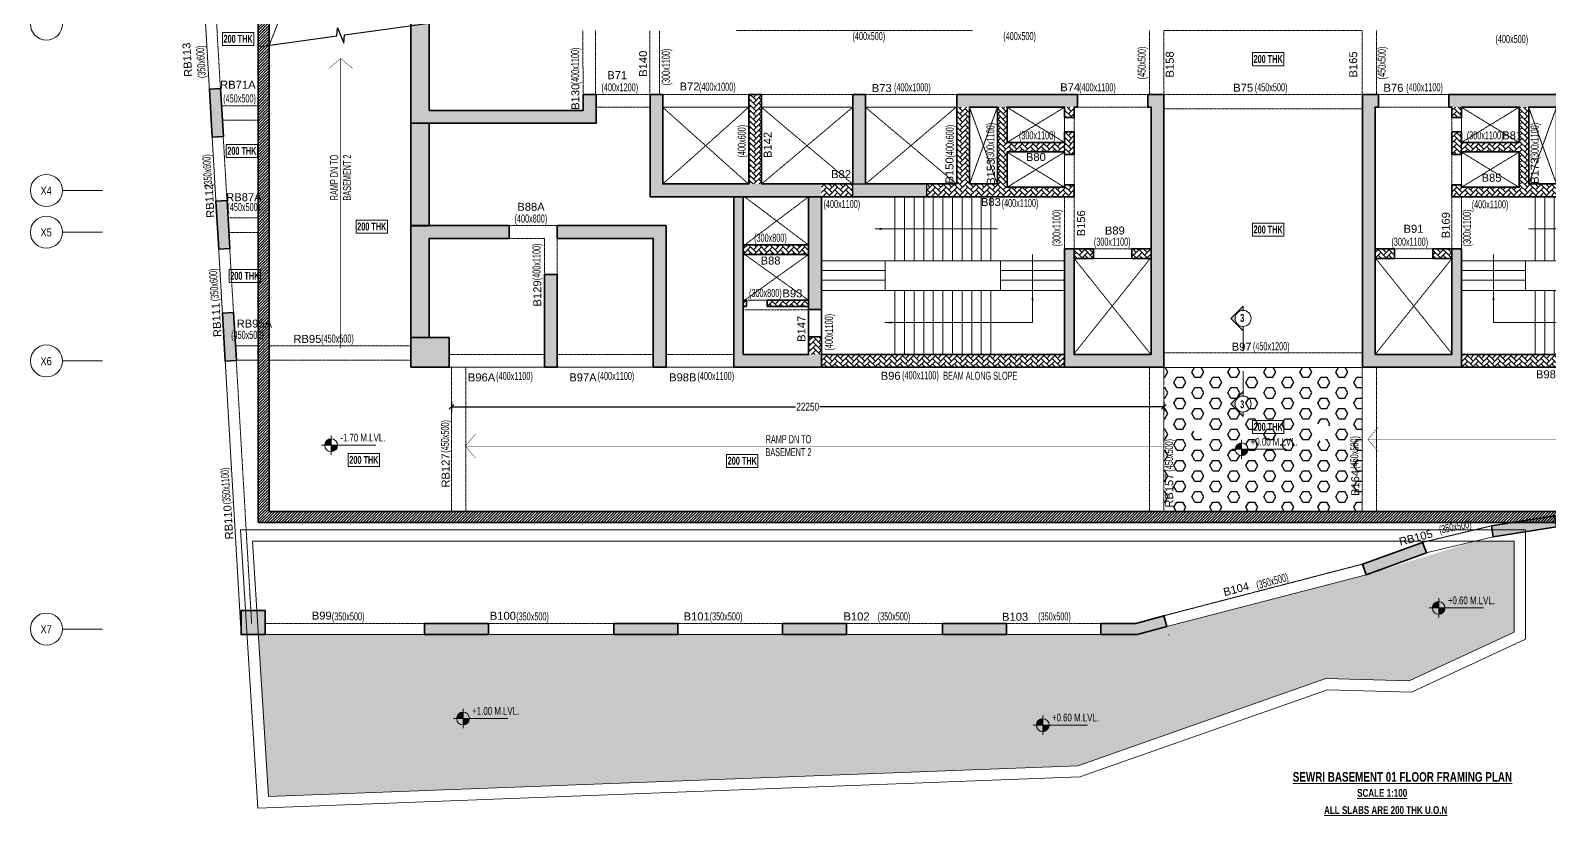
# Model space of a CAD drawing. Header units: millimetres. Extents: x -8 to 75727, y 28 to 63523.
# Drawn here: x -8 to 47455, y 532 to 25061 of the extents above; entities that cross this region are included whole.
import ezdxf
from ezdxf.enums import TextEntityAlignment as Align

# ---------------------------------------------------------------- set-up
doc = ezdxf.new("R2010")
doc.units = ezdxf.units.MM
for name, pattern in [('Grid Line', [2222.5, 1270, -317.5, 317.5, -317.5]), ('HIDDEN', [0.375, 0.25, -0.125]), ('HIDDEN2', [0.1875, 0.125, -0.0625])]:
    doc.linetypes.add(name, pattern=pattern)
for name, color, linetype, lineweight in [('A-ANNO-DIMS', 8, 'Continuous', 15), ('A-DETL-MISC', 35, 'Continuous', 15), ('A-FLOR-IDEN', 11, 'Continuous', 9), ('A-GRIDS', 8, 'Continuous', 9), ('A-HIDD-ABVE', 8, 'HIDDEN', 20), ('A-HIDD-BELW', 8, 'HIDDEN2', 20), ('G-____-____-DIMS', 7, 'Continuous', 9), ('G-ANNO-SYMB', 1, 'Continuous', 9), ('G-ANNO-TEXT', 231, 'Continuous', 9), ('S-BEAM', 7, 'Continuous', 18), ('S-BEAM-IDEN', 2, 'Continuous', 9), ('S-COL HATCH', 9, 'Continuous', 0), ('S-COLS', 5, 'Continuous', 35), ('S-GRIDS', 8, 'Continuous', 9)]:
    doc.layers.add(name, color=color, linetype=linetype, lineweight=lineweight)
for name, color, linetype in [('Beam Nos', 7, 'Continuous'), ('changes', 7, 'Continuous'), ('HATCH', 8, 'Continuous'), ('S-CUTOUT', 1, 'Continuous')]:
    doc.layers.add(name, color=color, linetype=linetype)
doc.styles.add('Arial Narrow', font='ARIALN.TTF', dxfattribs={"height": 400})
doc.styles.add('Dim.s & Anno.(Misc.)', font='ARIALN.TTF')
doc.styles.add('SC-BBS1', font='SansSerif')
doc.styles.add('SOBHA', font='swisscl.ttf')
doc.styles.add('Swis721 LtCn BT', font='swisscl.ttf', dxfattribs={"width": 0.9, "height": 233.355162})
doc.styles.add('Swis721 LtCn BT_1', font='swisscl.ttf', dxfattribs={"height": 240})
doc.styles.add('Swis721 LtCn BT_2', font='swisscl.ttf', dxfattribs={"height": 244.992296})
doc.styles.add('Swis721 LtCn BT_B', font='', dxfattribs={"width": 0.9, "height": 246.918336})
doc.styles.get('Swis721 LtCn BT_B').set_extended_font_data('Swis721 LtCn BT', bold=True)
doc.dimstyles.new('A-GFC-100', dxfattribs={"dimscale": 100, "dimtxt": 1.75, "dimasz": 1.5, "dimexe": 1.5, "dimexo": 0, "dimgap": 1, "dimtad": 1, "dimdsep": 46, "dimtxsty": 'Dim.s & Anno.(Misc.)', "dimblk": 'ARCHTICK', "dimcen": 0, "dimdle": 1.5, "dimclrd": 256, "dimclre": 8, "dimclrt": 6, "dimazin": 2, "dimtfac": 1, "dimtix": 1, "dimtmove": 2, "dimatfit": 3, "dimfxl": 1, "dimtolj": 1, "dimlwd": -1, "dimlwe": 9, "dimarcsym": 0})
doc.dimstyles.new('S-100', dxfattribs={"dimscale": 100, "dimtxt": 2.5, "dimasz": 1.5, "dimexe": 1.5, "dimexo": 1.5, "dimgap": 0.1, "dimtad": 0, "dimdec": 0, "dimrnd": 0.0005, "dimzin": 0, "dimdsep": 46, "dimtxsty": 'SOBHA', "dimblk": 'OBLIQUE', "dimcen": 0.09, "dimclrd": 8, "dimclre": 8, "dimclrt": 6, "dimadec": 0, "dimazin": 0, "dimtfac": 1, "dimtdec": 0, "dimtofl": 0, "dimtmove": 0, "dimatfit": 3, "dimfxl": 1.5, "dimfxlon": 1, "dimtolj": 1, "dimtzin": 0, "dimlwd": -1, "dimlwe": -1, "dimarcsym": 0})
pattern_1 = [(45, (-31802317.5, 20729084.55), (0, 169.7056275), [360, -120]), (135, (-31802232.65, 20729169.4), (1e-14, 169.7056275), [360, -120])]
pattern_2 = [(45, (-31802317.5, 20677155.55), (0, 169.7056275), [360, -120]), (135, (-31802232.65, 20677240.4), (1e-14, 169.7056275), [360, -120])]

# ---------------------------------------------------------------- blocks, each defined once
blk = doc.blocks.new('_ARCHTICK')
at = {"color": 0, "linetype": 'ByBlock', "const_width": 0.15}
blk.add_lwpolyline([(-0.5, -0.5), (0.5, 0.5)], dxfattribs=at)
blk = doc.blocks.new('Spot Elevations - M_Spot Elevation - Target Filled-23738-FIRST FLOOR  FRAMING PLAN _NTA_')
at = {"layer": 'G-____-____-DIMS'}
h = blk.add_hatch(color=256, dxfattribs=at)
edge = h.paths.add_edge_path(flags=0)
edge.add_line((0, 0), (-2, 0))
edge.add_arc((0, 0), 2, 90, 180, ccw=False)
edge.add_line((0, 2), (0, 0))
h = blk.add_hatch(color=256, dxfattribs=at)
edge = h.paths.add_edge_path(flags=0)
edge.add_line((0, 0), (2, 0))
edge.add_arc((0, 0), 2, 270, 360, ccw=False)
edge.add_line((0, -2), (0, 0))
for p, q in [((-3, 0), (14, 0)), ((0, -3), (0, 3))]:
    blk.add_line(p, q, dxfattribs=at)
blk.add_circle((0, 0), 2, dxfattribs=at)
blk = doc.blocks.new('A$C89844c14')
at = {"layer": 'S-COL HATCH', "transparency": 33554687}
h = blk.add_hatch(dxfattribs=at)
h.set_pattern_fill('ANSI31', color=256, scale=500)
h.set_pattern_definition([(45, (-31243118.95, 21573255.045), (-44.19417382, 44.19417382), [])])
edge = h.paths.add_edge_path()
edge.add_line((-12641, -10574), (46763, -10574))
edge.add_line((46763, -10574), (50159, -10424))
edge.add_line((50159, -10424), (50159, 18363))
edge.add_arc((65987, 101152), 84288, 235.33184, 259.17631, ccw=False)
edge.add_arc((-8443, 269), 41200, 49.9962, 101.0852)
edge.add_line((-16364, 40700), (-15224, 21151))
edge.add_line((-15224, 21151), (-12641, 21151))
edge.add_line((-12641, 21151), (-12641, -10574))
edge = h.paths.add_edge_path(flags=16)
edge.add_line((-12291, -10224), (46756, -10224))
edge.add_line((46756, -10224), (49809, -10089))
edge.add_line((49809, -10089), (49809, 18075))
edge.add_arc((65987, 101152), 84638, 235.32076, 258.98032, ccw=False)
edge.add_arc((-8443, 269), 40850, 49.9733, 100.6568)
edge.add_line((-15997, 40415), (-14893, 21501))
edge.add_line((-14893, 21501), (-12291, 21501))
edge.add_line((-12291, 21501), (-12291, -10224))
h = blk.add_hatch(color=256, dxfattribs=at)
h.dxf.hatch_style = 1
h.paths.add_polyline_path([(-14163, 2965), (-14075, 1467), (-13726, 1488), (-13813, 2985)])
h = blk.add_hatch(color=256, dxfattribs=at)
h.dxf.hatch_style = 1
h.paths.add_polyline_path([(-13958, -535), (-13871, -2033), (-13522, -2012), (-13609, -515)])
h = blk.add_hatch(color=256, dxfattribs=at)
h.dxf.hatch_style = 1
h.paths.add_polyline_path([(-13754, -4033), (-13667, -5530), (-13317, -5510), (-13405, -4012)])
h = blk.add_hatch(color=256, dxfattribs=at)
h.dxf.hatch_style = 1
h.paths.add_polyline_path([(25890, -10677), (25945, -11023), (27920, -10704), (27864, -10359)])
h = blk.add_hatch(color=256, dxfattribs=at)
h.dxf.hatch_style = 1
h.paths.add_polyline_path([(23858, -11521), (23739, -11192), (21859, -11873), (21978, -12202)])
h = blk.add_hatch(color=256, dxfattribs=at)
h.dxf.hatch_style = 1
h.paths.add_polyline_path([(-5446, -14074), (-5446, -13724), (-7446, -13724), (-7446, -14074)])
h = blk.add_hatch(color=256, dxfattribs=at)
h.dxf.hatch_style = 1
h.paths.add_polyline_path([(478, -14074), (478, -13724), (-1522, -13724), (-1522, -14074)])
h = blk.add_hatch(color=256, dxfattribs=at)
h.dxf.hatch_style = 1
h.paths.add_polyline_path([(5745, -14074), (5745, -13724), (3745, -13724), (3745, -14074)])
h = blk.add_hatch(color=256, dxfattribs=at)
h.dxf.hatch_style = 1
h.paths.add_polyline_path([(10745, -14074), (10745, -13724), (8745, -13724), (8745, -14074)])
h = blk.add_hatch(color=256, dxfattribs=at)
h.dxf.hatch_style = 1
h.paths.add_polyline_path([(15747, -13822), (15654, -13485), (14779, -13724), (13686, -13724), (13686, -14074), (14825, -14074)])
at = {"layer": 'S-COLS', "elevation": 0}
for points in [[(-12641, -10574), (46763, -10574), (50159, -10424), (50159, 18363, -0.104418), (18042, 31828, 0.226686), (-16364, 40700), (-15224, 21151), (-12641, 21151)], [(-12291, -10224), (46756, -10224), (49809, -10089), (49809, 18075, -0.103603), (17829, 31550, 0.224825), (-15997, 40415), (-14893, 21501), (-12291, 21501)]]:
    blk.add_lwpolyline(points, format="xyb", close=True, dxfattribs=at)
for points in [[(-14163, 2965), (-13813, 2985), (-13726, 1488), (-14075, 1467)], [(-13958, -535), (-13609, -515), (-13522, -2012), (-13871, -2033)], [(-13754, -4033), (-13405, -4012), (-13317, -5510), (-13667, -5530)], [(-7446, -13724), (-5446, -13724), (-5446, -14074), (-7446, -14074)], [(-1522, -13724), (478, -13724), (478, -14074), (-1522, -14074)], [(3745, -13724), (5745, -13724), (5745, -14074), (3745, -14074)], [(8745, -13724), (10745, -13724), (10745, -14074), (8745, -14074)]]:
    blk.add_lwpolyline(points, close=True, dxfattribs=at)
for points in [[(25890, -10677), (25945, -11023), (27920, -10704), (27864, -10359), (25890, -10677)], [(21859, -11873), (21978, -12202), (23858, -11521), (23739, -11192), (21859, -11873)], [(13686, -13724), (14779, -13724), (15654, -13485), (15747, -13822), (14825, -14074), (13686, -14074), (13686, -13724)]]:
    blk.add_lwpolyline(points, dxfattribs=at)
blk = doc.blocks.new('Detail View - M_Section Head - Structural Type 1-785420-STILT FLOOR FRAMING PLAN')
at = {"layer": 'G-ANNO-SYMB'}
h = blk.add_hatch(color=9, dxfattribs=at)
edge = h.paths.add_edge_path(flags=0)
edge.add_line((-8.5, 0), (-9.86, 0))
edge.add_line((-9.86, 0), (-5.99, 3.87))
edge.add_line((-5.99, 3.87), (-2.12, 0))
edge.add_line((-2.12, 0), (-3.5, 0))
edge.add_arc((-6, 0), 2.5, 360, 540)
for p, q in [((-5.99, 3.87), (-9.86, 0)), ((-5.99, 3.87), (-2.12, 0)), ((-8.5, 0), (-9.86, 0)), ((-3.5, 0), (-2.12, 0))]:
    blk.add_line(p, q, dxfattribs=at)
at = {"layer": 'G-ANNO-SYMB', "color": 5}
for p, q in [((-5.99, 3.87), (-9.86, 0)), ((-2.12, 0), (-5.99, 3.87)), ((-9.86, 0), (-8.5, 0)), ((-3.5, 0), (4.24, 0)), ((-3.5, 0), (-2.12, 0))]:
    blk.add_line(p, q, dxfattribs=at)
at = {"layer": 'G-ANNO-SYMB'}
blk.add_arc((-6, 0), 2.5, 360, 180, dxfattribs=at)
at = {"layer": 'G-ANNO-SYMB', "color": 5}
for start, end in [(360, 180), (180, 360)]:
    blk.add_arc((-6, 0), 2.5, start, end, dxfattribs=at)
blk = doc.blocks.new('_OBLIQUE')
at = {"color": 0, "linetype": 'ByBlock'}
blk.add_line((-0.5, -0.5), (0.5, 0.5), dxfattribs=at)
blk = doc.blocks.new('*D22')
at = {"layer": 'changes', "color": 8, "transparency": 16777216}
for p, q in [((13150, 13454), (13150, 13154)), ((13150, 13304), (23891, 13304)), ((35400, 13304), (24660, 13304)), ((35400, 13454), (35400, 13154))]:
    blk.add_line(p, q, dxfattribs=at)
at = {"layer": 'Defpoints', "color": 0, "transparency": 16777216}
for p in [(13150, 13945), (35400, 13945), (35400, 13304)]:
    blk.add_point(p, dxfattribs=at)
at = {"layer": 'changes', "color": 8, "transparency": 16777216, "xscale": 150, "yscale": 150, "zscale": 150, "rotation": 180}
blk.add_blockref('_OBLIQUE', (13150, 13304), dxfattribs=at)
at = {"layer": 'changes', "color": 8, "transparency": 16777216, "xscale": 150, "yscale": 150, "zscale": 150}
blk.add_blockref('_OBLIQUE', (35400, 13304), dxfattribs=at)
at = {"layer": 'changes', "color": 6, "transparency": 16777216, "insert": (24275, 13304), "char_height": 250, "attachment_point": 5, "style": 'SOBHA'}
blk.add_mtext('\\A1;22250', dxfattribs=at)
blk = doc.blocks.new('Grid - Type 1 Structural-6743905-9TH FLOOR LVL')
at = {"layer": 'A-GRIDS'}
blk.add_circle((0, 0), 4, dxfattribs=at)
blk = doc.blocks.new('A$C45bf0ae9')
at = {"layer": 'S-GRIDS', "linetype": 'Grid Line'}
for p, q in [((-17504, -200), (-18754, -200)), ((-17504, -1500), (-18754, -1500)), ((-17504, -5525), (-18754, -5525)), ((-17504, -13899), (-18754, -13899))]:
    blk.add_line(p, q, dxfattribs=at)
at = {"layer": 'A-GRIDS', "xscale": 124.9999999999999, "yscale": 124.9999999999999, "zscale": 124.9999999999999, "rotation": 89.99999999999982}
for p in [(-19254, 5000), (-19254, -200), (-19254, -1500), (-19254, -5525), (-19254, -13899)]:
    blk.add_blockref('Grid - Type 1 Structural-6743905-9TH FLOOR LVL', p, dxfattribs=at)
at = {"layer": 'A-GRIDS', "lineweight": 18, "char_height": 250, "width": 440.93, "attachment_point": 1, "style": 'Arial Narrow'}
for s, insert in [('X4', (-19437, -82)), ('X5', (-19437, -1382)), ('X6', (-19437, -5407)), ('X7', (-19437, -13781))]:
    blk.add_mtext(s, dxfattribs=dict(at, insert=insert))
blk = doc.blocks.new('A$C0bd9de3c')
at = {"layer": 'S-COL HATCH', "transparency": 33554687}
h = blk.add_hatch(color=256, dxfattribs=at)
h.dxf.hatch_style = 1
h.paths.add_polyline_path([(-2086, 1900), (-2086, 2800), (-2486, 2800), (-2486, 2300), (-7296, 2300), (-7296, 13400), (-7871, 13403), (-7871, 1900)])
h = blk.add_hatch(color=256, dxfattribs=at)
h.dxf.hatch_style = 1
h.paths.add_polyline_path([(4954, -400), (4954, 0), (0, 0), (0, 2800), (-400, 2800), (-400, -400)])
at = {"layer": 'S-COL HATCH'}
h = blk.add_hatch(dxfattribs=at)
h.set_pattern_fill('AR-HBONE', color=256, scale=30)
h.set_pattern_definition(pattern_1)
h.paths.add_polyline_path([(2684, 0), (3084, 0), (3084, 2800), (2684, 2800)])
at = {"layer": 'S-COL HATCH', "transparency": 33554687}
h = blk.add_hatch(color=256, dxfattribs=at)
h.dxf.hatch_style = 1
h.paths.add_polyline_path([(5934, 2800), (6334, 2800), (6334, 0), (5934, 0)])
at = {"layer": 'S-COL HATCH'}
h = blk.add_hatch(dxfattribs=at)
h.set_pattern_fill('AR-HBONE', color=256, scale=30)
h.set_pattern_definition(pattern_1)
h.paths.add_polyline_path([(10454, 2400), (10754, 2400), (10754, 1300), (12554, 1300), (12554, 1625), (12854, 1625), (12854, 922), (12554, 922), (12554, 1000), (10754, 1000), (10754, -100), (12554, -100), (12554, -23), (12854, -23), (12854, -400), (8234, -400), (8234, 0), (10454, 0)])
at = {"layer": 'S-COL HATCH', "transparency": 33554687}
h = blk.add_hatch(color=256, dxfattribs=at)
h.dxf.hatch_style = 1
h.paths.add_polyline_path([(9184, 2800), (12954, 2800), (12954, 2400), (9184, 2400)])
at = {"layer": 'S-COL HATCH'}
h = blk.add_hatch(dxfattribs=at)
h.set_pattern_fill('AR-HBONE', color=256, scale=30)
h.set_pattern_definition(pattern_1)
h.paths.add_polyline_path([(9184, 0), (9584, 0), (9584, 2400), (9184, 2400)])
at = {"layer": 'S-COL HATCH', "transparency": 33554687}
h = blk.add_hatch(color=256, dxfattribs=at)
h.dxf.hatch_style = 1
h.paths.add_polyline_path([(12854, -2025), (12554, -2025), (12554, -5325), (12554, -5725), (15254, -5725), (15654, -5725), (15654, -5325), (15654, -5325), (15654, 2800), (15154, 2800), (15154, 2400), (15254, 2400), (15254, -5325), (15254, -5325), (12854, -5325), (12854, -5325)])
at = {"layer": 'S-COL HATCH'}
h = blk.add_hatch(dxfattribs=at)
h.set_pattern_fill('AR-HBONE', color=256, scale=30)
h.set_pattern_definition(pattern_1)
h.paths.add_polyline_path([(12554, 2400), (12854, 2400), (12854, 2075), (12554, 2075)])
at = {"layer": 'S-COL HATCH', "transparency": 33554687}
h = blk.add_hatch(color=256, dxfattribs=at)
h.dxf.hatch_style = 1
h.paths.add_polyline_path([(24654, -2025), (24954, -2025), (24954, -5325), (24954, -5725), (22254, -5725), (21854, -5725), (21854, -5325), (21854, -5325), (21854, 2800), (22354, 2800), (22354, 2400), (22254, 2400), (22254, -5325), (22254, -5325), (24654, -5325), (24654, -5325)])
h = blk.add_hatch(color=256, dxfattribs=at)
h.dxf.hatch_style = 1
h.paths.add_polyline_path([(28324, 2800), (24554, 2800), (24554, 2400), (28324, 2400)])
at = {"layer": 'S-COL HATCH'}
h = blk.add_hatch(dxfattribs=at)
h.set_pattern_fill('AR-HBONE', color=256, scale=30)
h.set_pattern_definition(pattern_1)
h.paths.add_polyline_path([(27054, 2400), (26754, 2400), (26754, 1300), (24954, 1300), (24954, 1625), (24654, 1625), (24654, 922), (24954, 922), (24954, 1000), (26754, 1000), (26754, -100), (24954, -100), (24954, -23), (24654, -23), (24654, -400), (29274, -400), (29274, 0), (27054, 0)])
h = blk.add_hatch(dxfattribs=at)
h.set_pattern_fill('AR-HBONE', color=256, scale=30)
h.set_pattern_definition(pattern_1)
h.paths.add_polyline_path([(24954, 2400), (24654, 2400), (24654, 2075), (24954, 2075)])
at = {"layer": 'S-COL HATCH', "transparency": 33554687}
h = blk.add_hatch(color=256, dxfattribs=at)
h.dxf.hatch_style = 1
h.paths.add_polyline_path([(2514, -400), (2214, -400), (2214, -5725), (2514, -5725), (4954, -5725), (4954, -5325), (2514, -5325), (2514, -3625), (2514, -3625), (2514, -3625)])
h = blk.add_hatch(color=256, dxfattribs=at)
h.dxf.hatch_style = 1
h.paths.add_polyline_path([(4954, -400), (4554, -400), (4554, -400), (4554, -1900), (4554, -1900), (4554, -2200), (4554, -3925), (4954, -3925)])
at = {"layer": 'S-COL HATCH'}
h = blk.add_hatch(dxfattribs=at)
h.set_pattern_fill('AR-HBONE', color=256, scale=30)
h.set_pattern_definition(pattern_1)
h.paths.add_polyline_path([(5934, 0), (4954, 0), (4954, -400), (5934, -400)])
at = {"layer": 'S-COL HATCH', "transparency": 33554687}
h = blk.add_hatch(color=256, dxfattribs=at)
h.dxf.hatch_style = 1
h.paths.add_polyline_path([(5934, 0), (8234, 0), (8234, -400), (5934, -400)])
h = blk.add_hatch(color=256, dxfattribs=at)
h.dxf.hatch_style = 1
h.paths.add_polyline_path([(-4804, -1300), (-7296, -1300), (-7296, -1303), (-7871, -1303), (-7871, -4800), (-7296, -4800), (-7296, -1700), (-4804, -1700)])
h = blk.add_hatch(color=256, dxfattribs=at)
h.dxf.hatch_style = 1
h.paths.add_polyline_path([(100, -1300), (-3304, -1300), (-3304, -1700), (-300, -1700), (-300, -5725), (100, -5725)])
at = {"layer": 'S-COL HATCH'}
h = blk.add_hatch(dxfattribs=at)
h.set_pattern_fill('AR-HBONE', color=256, scale=30)
h.set_pattern_definition(pattern_1)
h.paths.add_polyline_path([(2514, -1900), (2514, -2200), (4554, -2200), (4554, -1900)])
h = blk.add_hatch(dxfattribs=at)
h.set_pattern_fill('AR-HBONE', color=256, scale=30)
h.set_pattern_definition(pattern_2)
h.paths.add_polyline_path([(13454, -2325), (13454, -2025), (12854, -2025), (12854, -2325)])
h.paths.add_polyline_path([(15254, -2325), (15254, -2025), (14654, -2025), (14654, -2325)])
h = blk.add_hatch(dxfattribs=at)
h.set_pattern_fill('AR-HBONE', color=256, scale=30)
h.set_pattern_definition(pattern_2)
h.paths.add_polyline_path([(24654, -2325), (24654, -2025), (24054, -2025), (24054, -2325)])
h.paths.add_polyline_path([(22854, -2325), (22854, -2025), (22254, -2025), (22254, -2325)])
at = {"layer": 'S-COL HATCH', "transparency": 33554687}
h = blk.add_hatch(color=256, dxfattribs=at)
h.dxf.hatch_style = 1
h.paths.add_polyline_path([(-3300, -2827), (-3696, -2827), (-3696, -5725), (-3300, -5725)])
at = {"layer": 'S-COL HATCH'}
h = blk.add_hatch(dxfattribs=at)
h.set_pattern_fill('AR-HBONE', color=256, scale=30)
h.set_pattern_definition(pattern_1)
h.paths.add_polyline_path([(2614, -3625), (2514, -3625), (2514, -3825), (2614, -3825)])
h = blk.add_hatch(dxfattribs=at)
h.set_pattern_fill('AR-HBONE', color=256, scale=30)
h.set_pattern_definition(pattern_1)
h.paths.add_polyline_path([(3264, -3625), (3264, -3825), (4554, -3825), (4554, -3625)])
at = {"layer": 'S-COL HATCH', "transparency": 33554687}
h = blk.add_hatch(color=256, dxfattribs=at)
h.dxf.hatch_style = 1
h.paths.add_polyline_path([(-7871, -4800), (-7871, -5725), (-6671, -5725), (-6671, -4800)])
at = {"layer": 'S-COL HATCH'}
h = blk.add_hatch(dxfattribs=at)
h.set_pattern_fill('AR-HBONE', color=256, scale=30)
h.set_pattern_definition(pattern_1)
h.paths.add_polyline_path([(4954, -4775), (4554, -4775), (4554, -5325), (4954, -5325)])
h = blk.add_hatch(dxfattribs=at)
h.set_pattern_fill('AR-HBONE', color=256, scale=30)
h.set_pattern_definition(pattern_1)
h.paths.add_polyline_path([(4954, -5325), (12554, -5325), (12554, -5725), (4954, -5725)])
h = blk.add_hatch(dxfattribs=at)
h.set_pattern_fill('AR-HBONE', color=256, scale=30)
h.set_pattern_definition(pattern_1)
h.paths.add_polyline_path([(32554, -5325), (24954, -5325), (24954, -5725), (32554, -5725)])
at = {"layer": 'changes'}
blk.add_lwpolyline([(5934, 0), (8234, 0), (8234, -400), (5934, -400)], close=True, dxfattribs=at)
at = {"layer": 'S-COLS'}
for p, q in [((-4804, -1300), (-4804, -1700)), ((-3304, -1300), (-3304, -1700)), ((12554, -2025), (12554, -5325)), ((12854, -2025), (12854, -5325)), ((24654, -2025), (24654, -5325)), ((24954, -2025), (24954, -5325)), ((4554, -3925), (4954, -3925)), ((4554, -4775), (4954, -4775)), ((12554, -5325), (12554, -5725)), ((24954, -5325), (24954, -5725)), ((-3700, -5725), (-3300, -5725)), ((-300, -5725), (100, -5725))]:
    blk.add_line(p, q, dxfattribs=at)
for points in [[(-7871, 1903), (-2086, 1900), (-2086, 2800), (-2486, 2800), (-2486, 2300), (-7296, 2300), (-7296, 13400), (-7871, 13403)], [(9584, 0), (10454, 0), (10454, 2400), (9584, 2400)], [(27924, 0), (27054, 0), (27054, 2400), (27924, 2400)], [(4554, -1900), (2514, -1900), (2514, -2200), (4554, -2200)]]:
    blk.add_lwpolyline(points, close=True, dxfattribs=at)
for points in [[(9184, 2800), (12954, 2800), (12954, 2400), (12854, 2400), (12854, 2075), (12554, 2075), (12554, 2400), (11654, 2400), (10754, 2400), (10754, 1300), (12554, 1300), (12554, 1625), (12854, 1625), (12854, 922), (12554, 922), (12554, 1000), (10754, 1000), (10754, -100), (11654, -100), (12554, -100), (12554, -23), (12854, -23), (12854, -400), (10754, -400), (10754, -400), (-400, -400), (-400, 2800), (0, 2800), (0, 0), (2684, 0), (2684, 2800)], [(2684, 2800), (3084, 2800)], [(3084, 2800), (3084, 0), (5934, 0), (5934, 2800)], [(5934, 2800), (6334, 2800)], [(6334, 2800), (6334, 0), (9184, 0), (9184, 2800)], [(15654, -5325), (15654, 2800), (15154, 2800), (15154, 2400), (15254, 2400), (15254, -5325), (12854, -5325)], [(21854, -5325), (21854, 2800), (22354, 2800), (22354, 2400), (22254, 2400), (22254, -5325), (24654, -5325)], [(28324, 2800), (24554, 2800), (24554, 2400), (24654, 2400), (24654, 2075), (24954, 2075), (24954, 2400), (25854, 2400), (26754, 2400), (26754, 1300), (24954, 1300), (24954, 1625), (24654, 1625), (24654, 922), (24954, 922), (24954, 1000), (26754, 1000), (26754, -100), (25854, -100), (24954, -100), (24954, -23), (24654, -23), (24654, -400), (26754, -400), (26754, -400), (37909, -400)], [(2214, -400), (2214, -5725), (2514, -5725)], [(2514, -5325), (2514, -400)], [(4554, -400), (4554, -5325)], [(4554, -5725), (4954, -5725), (4954, -400)], [(-7871, -1300), (-7871, -4800), (-7296, -4800), (-7296, -1700), (-4804, -1700)], [(-4804, -1300), (-7846, -1300)], [(100, -5725), (100, -1300), (-3304, -1300)], [(-3304, -1700), (-300, -1700), (-300, -5725)], [(12854, -2325), (13454, -2325), (13454, -2025), (12554, -2025)], [(15254, -2325), (14654, -2325), (14654, -2025), (15254, -2025)], [(22254, -2325), (22854, -2325), (22854, -2025), (22254, -2025)], [(24654, -2325), (24054, -2325), (24054, -2025), (24954, -2025)], [(-3300, -5725), (-3300, -2827), (-3700, -2827), (-3700, -5725)], [(2614, -3625), (2514, -3625)], [(2614, -3825), (2614, -3625)], [(3264, -3625), (3264, -3825)], [(4554, -3625), (3264, -3625)], [(2514, -3825), (2614, -3825)], [(3264, -3825), (4554, -3825)], [(4554, -5325), (2514, -5325)], [(12554, -5325), (4954, -5325), (4954, -5725), (15254, -5725)], [(15254, -5725), (15254, -5725), (15654, -5725), (15654, -5325)], [(22254, -5725), (22254, -5725), (21854, -5725), (21854, -5325)], [(24954, -5325), (32554, -5325), (32554, -5725), (22254, -5725)], [(2514, -5725), (4554, -5725)]]:
    blk.add_lwpolyline(points, dxfattribs=at)
at = {"layer": 'S-COLS', "elevation": 0}
blk.add_lwpolyline([(-7871, -5725), (-6671, -5725), (-6671, -4800), (-7871, -4800)], close=True, dxfattribs=at)
blk = doc.blocks.new('A$C40398dd4')
at = {"layer": 'A-ANNO-DIMS', "ltscale": 500, "elevation": 0}
blk.add_lwpolyline([(5810, 1000), (6600, 1000), (6600, 1565)], dxfattribs=at)
at = {"layer": 'A-DETL-MISC'}
for p, q in [((2300, 4925), (2300, 2925)), ((2600, 4925), (2600, 2925)), ((2900, 4925), (2900, 2925)), ((3200, 4925), (3200, 2925)), ((3500, 4925), (3500, 2925)), ((3800, 4925), (3800, 2925)), ((4100, 4925), (4100, 2925)), ((4400, 4925), (4400, 2925)), ((4700, 4925), (4700, 2925)), ((5000, 4925), (5000, 2925)), ((5300, 4925), (5300, 2925)), ((2300, 0), (2300, 2000)), ((2600, 0), (2600, 2000)), ((2900, 0), (2900, 2000)), ((3200, 0), (3200, 2000)), ((3500, 0), (3500, 2000)), ((3800, 0), (3800, 2000)), ((4100, 0), (4100, 2000)), ((4400, 0), (4400, 2000)), ((4700, 0), (4700, 2000)), ((5000, 0), (5000, 2000)), ((5300, 0), (5300, 2000))]:
    blk.add_line(p, q, dxfattribs=at)
for points in [[(2000, 2925), (0, 2925)], [(5600, 2925), (7600, 2925)], [(2000, 2625), (0, 2625)], [(5600, 2625), (7600, 2625)], [(2000, 2325), (0, 2325)], [(5600, 2325), (7600, 2325)]]:
    blk.add_lwpolyline(points, dxfattribs=at)
blk.add_lwpolyline([(5600, 2925), (5600, 2000), (2000, 2000), (2000, 2925)], close=True, dxfattribs=at)
at = {"layer": 'A-DETL-MISC', "elevation": 0}
for points in [[(2000, 2000), (0, 2000)], [(5600, 2000), (7600, 2000)]]:
    blk.add_lwpolyline(points, dxfattribs=at)
at = {"layer": 'A-ANNO-DIMS', "ltscale": 500}
for points in [[(1688, 3925), (5510, 3925)], [(6600, 1565), (6600, 3126)], [(1988, 1000), (5810, 1000)]]:
    blk.add_leader(points, dimstyle='A-GFC-100', override={"dimasz": 2, "dimtad": 0, "dimfxl": 0.18, "dimarcsym": 1}, dxfattribs=at)

msp = doc.modelspace()

# ---------------------------------------------------------------- hatches: boundary and pattern name
at = {"layer": 'A-HIDD-BELW', "transparency": 33554687}
h = msp.add_hatch(dxfattribs=at)
h.set_pattern_fill('FLEX', color=256, scale=1500, angle=30)
h.set_pattern_definition([(30, (-31343267.2, 21287505.48), (-187.5, 324.7595264), [375, -375]), (75, (-31342942.44, 21287692.98), (-187.5, 324.7595264), [93.75, -342.830086, 93.75, -530.330086])])
h.paths.add_polyline_path([(40459.2, 4815.1), (43067.5, 4737), (46350.2, 6263.4), (46350.2, 6872.3), (46350.2, 9103.9), (45138.7, 9103.9), (41720.1, 8055.6), (34524.6, 6183.6), (32524.6, 6183.6), (7113.8, 6183.6), (7426.4, 1131.4), (32714.7, 2085.9)])
at = {"layer": 'HATCH'}
h = msp.add_hatch(dxfattribs=at)
h.set_pattern_fill('HEX', color=9, scale=1500)
h.set_pattern_definition([(0, (-31782568.7, 21493494.98), (0, 324.7595264), [187.5, -375]), (120, (-31782568.7, 21493494.98), (-281.25, -162.3797632), [187.5, -375]), (60, (-31782381.2, 21493494.98), (-281.25, 162.3797632), [187.5, -375])])
h.paths.add_polyline_path([(35400.5, 14533.6), (35400.5, 10034.8), (41600.5, 10034.8), (41600.5, 14533.6)])
h.paths.add_polyline_path([(39149.6, 12876.6), (39149.6, 12464.7), (38172.1, 12464.7), (38172.1, 12876.6)], flags=0)
h.paths.add_polyline_path([(40605, 12561.8), (40742.8, 12561.8), (40356.1, 12175.1), (39969.4, 12561.8), (40105, 12561.8, -1)], flags=16)
h.paths.add_polyline_path([(39969.4, 12561.8), (40105, 12561.8, 1), (40605, 12561.8), (40742.8, 12561.8), (40356.1, 12175.1)], flags=0)
h.paths.add_polyline_path([(38030.8, 11974.2, -1), (37630.8, 11974.2, -1)], flags=16)
h.paths.add_polyline_path([(36969.4, 12562.9), (36833.8, 12562.9, -1), (36333.8, 12562.9), (36196, 12562.9), (36582.7, 12949.6)], flags=16)
h.paths.add_polyline_path([(36969.4, 12562.9), (36833.8, 12562.9, 1), (36333.8, 12562.9), (36196, 12562.9), (36582.7, 12949.6)], flags=16)
h.paths.add_polyline_path([(40240.3, 12364.3), (40503, 12364.3), (40503, 12884.9), (40240.3, 12884.9)], flags=24)
h.paths.add_polyline_path([(36469.8, 12292.6), (36732.5, 12292.6), (36732.5, 12813.3), (36469.8, 12813.3)], flags=24)
h.paths.add_polyline_path([(38016.3, 11953.9), (39817.7, 11953.9), (39817.7, 12460), (38016.3, 12460)], flags=24)
h.paths.add_polyline_path([(41621.2, 11303.7), (41621.2, 12576.9), (41094, 12576.9), (41094, 11303.7)], flags=9)
h.paths.add_polyline_path([(38127.3, 12411.7), (39179.2, 12411.7), (39179.2, 12932.4), (38127.3, 12932.4)], flags=24)
h.paths.add_polyline_path([(35829.7, 11213.4), (35829.7, 12486.6), (35302.5, 12486.6), (35302.5, 11213.4)], flags=9)
at = {"layer": 'S-COL HATCH', "transparency": 33554687}
h = msp.add_hatch(color=256, dxfattribs=at)
h.dxf.hatch_style = 1
h.paths.add_polyline_path([(12454.3, 22158.8), (11879.3, 22158.8), (11879.3, 18958.8), (12454.3, 18958.8)])
h = msp.add_hatch(color=256, dxfattribs=at)
h.dxf.hatch_style = 1
h.paths.add_polyline_path([(7323.3, 6184.8), (7323.3, 6934.8), (6573.3, 6934.8), (6573.3, 6184.8)])

# ---------------------------------------------------------------- linework, layer by layer
at = {"elevation": 0}
msp.add_lwpolyline([(7181.6, 24554.3), (9562.3, 24887.2), (9589.6, 25143.5), (9782.6, 24665.6), (9809.9, 24921.8), (12520.2, 25300.8)], dxfattribs=at)
at = {"layer": 'A-FLOR-IDEN', "color": 8, "flags": 128}
for points in [[(6970.7, 24998.3), (6970.7, 24586.5), (5993.2, 24586.5), (5993.2, 24998.3)], [(39149.6, 24369.3), (39149.6, 23957.5), (38172.1, 23957.5), (38172.1, 24369.3)], [(7088.2, 21498.3), (7088.2, 21086.5), (6110.7, 21086.5), (6110.7, 21498.3)], [(39149.6, 19041.9), (39149.6, 18630.1), (38172.1, 18630.1), (38172.1, 19041.9)], [(7180.7, 17595.3), (7180.7, 17183.5), (6203.2, 17183.5), (6203.2, 17595.3)], [(39149.6, 12876.6), (39149.6, 12464.7), (38172.1, 12464.7), (38172.1, 12876.6)]]:
    msp.add_lwpolyline(points, close=True, dxfattribs=at)
at = {"layer": 'A-FLOR-IDEN', "color": 8, "elevation": 0, "flags": 128}
for points in [[(11147, 19135.4), (11147, 18723.6), (10169.5, 18723.6), (10169.5, 19135.4)], [(10900.7, 11845.9), (10900.7, 11434.1), (9923.2, 11434.1), (9923.2, 11845.9)], [(22721.8, 11817.2), (22721.8, 11405.3), (21744.3, 11405.3), (21744.3, 11817.2)]]:
    msp.add_lwpolyline(points, close=True, dxfattribs=at)
at = {"layer": 'A-HIDD-ABVE', "linetype": 'HIDDEN'}
for p, q in [((7450.9, 24592), (11950.5, 36008.8)), ((19746.1, 22658.8), (22430.5, 20258.8)), ((19746.1, 20258.8), (22430.5, 22658.8)), ((22830.5, 22658.8), (25680.5, 20258.8)), ((22830.5, 20258.8), (25680.5, 22658.8)), ((26080.5, 22658.8), (28930.5, 20258.8)), ((26080.5, 20258.8), (28910.5, 22658.8)), ((29330.5, 22658.8), (30200.5, 20258.8)), ((29330.5, 20258.8), (30200.5, 22658.8)), ((30500.5, 22658.8), (32300.5, 21558.8)), ((30500.5, 21558.8), (32300.5, 22658.8)), ((46500.5, 22658.8), (44700.5, 21558.8)), ((46500.5, 21558.8), (44700.5, 22658.8)), ((47670.5, 22658.8), (46800.5, 20258.8)), ((47670.5, 20258.8), (46800.5, 22658.8)), ((30500.5, 20158.8), (32300.5, 21258.8)), ((30500.5, 21258.8), (32300.5, 20158.8)), ((46500.5, 20158.8), (44700.5, 21258.8)), ((46500.5, 21258.8), (44700.5, 20158.8)), ((22310.5, 19858.8), (24300.4, 18358.8)), ((22310.5, 18358.8), (24300.5, 19858.8)), ((22310.5, 18058.8), (24300.4, 16633.6)), ((22310.5, 16633.6), (24300.4, 18058.8)), ((34976.4, 17933.6), (32576.4, 14933.6)), ((32600.5, 17933.6), (35000.5, 14933.6)), ((44400.5, 17933.6), (42000.5, 14933.6)), ((42024.6, 17933.6), (44424.6, 14933.6))]:
    msp.add_line(p, q, dxfattribs=at)
at = {"layer": 'A-HIDD-BELW', "color": 4, "linetype": 'ByBlock', "ltscale": 500}
for p, q in [((46700.2, 9453.9), (6560.9, 9453.9)), ((6560.9, 9453.9), (7098.1, 768.8)), ((46350.2, 9103.9), (6933.2, 9103.9)), ((6933.2, 9103.9), (7426.4, 1131.4)), ((46350.2, 6263.4), (46350.2, 9103.9)), ((46700.2, 6040.2), (46700.2, 9453.9)), ((43067.5, 4737), (46350.2, 6263.4)), ((43139.8, 4384.7), (46700.2, 6040.2)), ((32714.7, 2085.9), (40459.2, 4815.1)), ((40459.2, 4815.1), (43067.5, 4737)), ((32780.9, 1738.1), (40514, 4463.3)), ((40514, 4463.3), (43139.8, 4384.7)), ((7426.4, 1131.4), (32714.7, 2085.9)), ((7098.1, 768.8), (32780.9, 1738.1))]:
    msp.add_line(p, q, dxfattribs=at)
at = {"layer": 'S-BEAM', "linetype": 'HIDDEN'}
for p, q in [((17250.5, 25058.8, 0), (17260.5, 23058.8)), ((17650.5, 25058.8), (17650.5, 23058.8)), ((19346.1, 23058.8), (19346.1, 25058.8, 0)), ((19646.1, 23058.8), (19646.1, 25058.8, 0)), ((22054.3, 25058.8, 0), (29424.3, 25058.8, 0)), ((34950.5, 25058.8), (34950.5, 23058.8)), ((35400.5, 25058.8), (35400.5, 23058.8)), ((35400.5, 25058.8), (41600.5, 25058.8)), ((41600.5, 25058.8), (41600.5, 23058.8)), ((42050.5, 25058.8), (42050.5, 23058.8)), ((17650.5, 23058.8), (19346.1, 23058.8)), ((19746.1, 23058.8), (22430.5, 23058.8)), ((22830.5, 23058.8), (25680.5, 23058.8)), ((26080.5, 23058.8), (28930.5, 23058.8)), ((32700.5, 23058.8), (34900.4, 23058.8)), ((35400.5, 23058.8), (41600.5, 23058.8)), ((44300.4, 23058.8), (42100.5, 23058.8)), ((5960.3, 22701.2), (7100.5, 22701.2)), ((17650.5, 22658.8), (19346.1, 22658.8)), ((32600.5, 20236.3, 0), (32600.5, 22658.8, 0)), ((32700.5, 22658.8), (34900.4, 22658.8)), ((35400.5, 22608.8), (41600.5, 22608.8)), ((44300.4, 22658.8), (42100.5, 22658.8)), ((44400.5, 20236.3, 0), (44400.5, 22658.8, 0)), ((5986.6, 22251.2), (7100.5, 22251.2)), ((32300.5, 18233.6), (32300.5, 19858.8)), ((32600.5, 18233.6), (32600.5, 19858.8)), ((44400.5, 18233.6), (44400.5, 19858.8)), ((44700.5, 18233.6), (44700.5, 19858.8)), ((6164.5, 19201.2), (7100.5, 19201.2)), ((6190.8, 18751.2), (7100.5, 18751.2)), ((14946.1, 18962.2), (16446.1, 18962.2)), ((14946.1, 18562.2), (16053.9, 18559.7)), ((16053.9, 17431.4), (16053.9, 18559.7)), ((16446.1, 17431.4), (16446.1, 18558.8)), ((33200.5, 18233.6), (34400.5, 18233.6)), ((43800.5, 18233.6), (42600.5, 18233.6)), ((22310.5, 16333.6), (24300.5, 16333.6)), ((11896.1, 15208.8), (7450.5, 15208.8)), ((11900.7, 14758.8), (7450.5, 14758.8)), ((13079.3, 14937), (16050, 14937, 0)), ((16450, 14937, 0), (19444.4, 14937, 0)), ((19850, 14937, 0), (21964.4, 14937, 0)), ((35400.5, 14983.6), (41600.5, 14983.6)), ((13150.5, 14533.6), (13150.5, 10033.6)), ((13600.5, 14533.6), (13600.5, 10033.6)), ((34950.5, 14533.6), (34950.5, 10034.8)), ((35400.5, 14533.6), (35400.5, 10034.8)), ((41600.5, 14533.6), (41600.5, 10034.8)), ((42050.5, 14533.6), (42050.5, 10034.8)), ((43519.3, 9077, 0), (45606.4, 9575.5, 0)), ((35400.5, 6774.1, 0), (41600.5, 8386.1, 0)), ((42050.5, 8175.3), (42050.5, 8170.7)), ((7323.3, 6534.8, 0), (12300.5, 6534.8)), ((18224.6, 6534.8, 0), (14300.5, 6534.8)), ((20224.6, 6534.8, 0), (23491.4, 6534.8)), ((28491.4, 6534.8, 0), (25491.4, 6534.8)), ((30491.4, 6534.8, 0), (33432.3, 6534.8))]:
    msp.add_line(p, q, dxfattribs=at)
at = {"layer": 'S-BEAM'}
for p, q in [((5609.7, 22701.2), (5610.1, 22701.2)), ((19746.1, 22658.8), (22430.5, 22658.8)), ((22830.5, 22658.8), (25680.5, 22658.8)), ((26080.5, 22658.8), (28910.5, 22658.8)), ((32300.5, 20236.3, 0), (32300.5, 22658.8, 0)), ((44700.5, 20236.3, 0), (44700.5, 22658.8, 0)), ((33200.5, 17933.6), (34400.5, 17933.6)), ((43800.5, 17933.6), (42600.5, 17933.6)), ((22410.5, 16633.6), (23060.5, 16633.6)), ((6047.3, 15208.8), (6046.8, 15208.8)), ((7100.5, 15208.8), (6397.4, 15208.8)), ((7100.5, 14758.8), (6423.7, 14758.8)), ((13079.3, 14537), (16050, 14537, 0)), ((16450, 14537, 0), (19450, 14537, 0)), ((19850, 14537, 0), (21964.4, 14537, 0)), ((35400.5, 14533.6), (41600.5, 14533.6)), ((43600.6, 8736.6, 0), (45687.7, 9235, 0)), ((35492.7, 6436.5, 0), (41720.1, 8055.6, 0)), ((7323.3, 6184.8, 0), (12300.5, 6184.8)), ((18224.6, 6184.8, 0), (14300.5, 6184.8)), ((20224.6, 6184.8, 0), (23491.4, 6184.8)), ((28491.4, 6184.8, 0), (25491.4, 6184.8)), ((30491.4, 6184.8, 0), (33432.3, 6184.8))]:
    msp.add_line(p, q, dxfattribs=at)
at = {"layer": 'S-BEAM', "ltscale": 250000, "elevation": 0}
msp.add_lwpolyline([(4594.1, 40109.3), (6573.3, 6184.8)], dxfattribs=at)
at = {"layer": 'S-BEAM', "linetype": 'HIDDEN', "elevation": 0}
for points in [[(5782.4, 25751.2), (5960.3, 22701.2)], [(5986.6, 22251.2), (6164.5, 19201.2)], [(6190.8, 18751.2), (6397.4, 15208.8)], [(6424.3, 14747.5), (6903.6, 6533.6)], [(6731.5, 9483.6), (6903.6, 6533.6)], [(7436.1, 6183.6), (7436.1, 6177.5)]]:
    msp.add_lwpolyline(points, dxfattribs=at)
at = {"layer": 'S-BEAM', "const_width": 12.5, "elevation": 0}
for points in [[(10061.1, 23867.4), (9686.1, 24183.8), (9311.1, 23867.4)], [(9686.1, 15141.2), (9686.1, 24183.8)], [(13898.2, 11700.4), (13581.8, 12075.4), (13898.2, 12450.4)], [(42092.1, 11908.6), (41775.8, 12283.6), (42092.1, 12658.6)], [(35400.5, 12075.4), (13581.8, 12075.4)], [(41775.8, 12283.6), (64990.4, 12283.6)]]:
    msp.add_lwpolyline(points, dxfattribs=at)
at = {"layer": 'S-BEAM-IDEN'}
msp.add_line((35547.5, 6183.6), (35567, 6183.6), dxfattribs=at)
at = {"layer": 'S-COLS', "elevation": 0}
for points in [[(12454.3, 22158.8), (11879.3, 22158.8), (11879.3, 18958.8), (12454.3, 18958.8)], [(6573.3, 6934.8), (7323.3, 6934.8), (7323.3, 6184.8), (6573.3, 6184.8)]]:
    msp.add_lwpolyline(points, close=True, dxfattribs=at)

# ---------------------------------------------------------------- block references
at = {"layer": 'Beam Nos'}
msp.add_blockref('A$C45bf0ae9', (19746.1, 20258.8), dxfattribs=at)
at = {"layer": 'G-____-____-DIMS', "xscale": 99.99999999999991, "yscale": 99.99999999999991, "zscale": 99.99999999999991}
for p in [(9388.3, 12102.7, 0), (37830.8, 11974.2, 0), (43990.5, 7020), (13508.3, 3564.9), (31620.9, 3359)]:
    msp.add_blockref('Spot Elevations - M_Spot Elevation - Target Filled-23738-FIRST FLOOR  FRAMING PLAN _NTA_', p, dxfattribs=at)
at = {"layer": 'G-ANNO-SYMB', "extrusion": (0, 0, -1), "yscale": 99.99999999999991, "zscale": 99.99999999999991, "rotation": 270}
for p, xscale in [((-37878.3, 15464.5), 99.99999999999991), ((-37878.3, 13989.5), -99.99999999999991)]:
    msp.add_blockref('Detail View - M_Section Head - Structural Type 1-785420-STILT FLOOR FRAMING PLAN', p, dxfattribs=dict(at, xscale=xscale))
at = {"layer": 'S-BEAM-IDEN'}
msp.add_blockref('A$C40398dd4', (24700.5, 14933.6), dxfattribs=at)
at = {"layer": 'S-BEAM-IDEN', "xscale": -1}
msp.add_blockref('A$C40398dd4', (52300.5, 14933.6), dxfattribs=at)
at = {"layer": 'S-COL HATCH', "color": 4}
msp.add_blockref('A$C89844c14', (19746.1, 20258.8), dxfattribs=at)
at = {"layer": 'S-CUTOUT'}
msp.add_blockref('A$C0bd9de3c', (19750, 20262.2, 0), dxfattribs=at)

# ---------------------------------------------------------------- texts
at = {"layer": 'A-FLOR-IDEN', "color": 1, "char_height": 246.92, "width": 1155, "attachment_point": 2, "line_spacing_factor": 0.964267, "style": 'Swis721 LtCn BT_B'}
for insert in [(6481.9, 24920.3), (38660.9, 24291.3), (6599.4, 21420.3), (10658.3, 19057.3), (38660.9, 18963.9), (6691.9, 17517.3), (38660.9, 12798.5), (10411.9, 11767.9), (22233, 11739.1)]:
    msp.add_mtext('200 THK', dxfattribs=dict(at, insert=insert))
at = {"layer": 'Beam Nos', "style": 'SC-BBS1'}
for s, rotation, p in [('RB113', 93.339, (5092.5, 24153.7, 0)), ('RB112', 93.339, (5789, 19751.2, 0)), ('RB111', 93.339, (6006.2, 16027.2, 0)), ('RB110', 93.339, (6375, 9705.7, 0)), ('RB105', 14.57455, (43325.3, 9022.4, 0)), ('B104', 14.57455, (37711.8, 7415.4, 0))]:
    msp.add_text(s, height=250, rotation=rotation, dxfattribs=at).set_placement(p, align=Align.BOTTOM_CENTER)
at = {"layer": 'Beam Nos', "color": 3, "style": 'SC-BBS1'}
for s, p in [('B140', (19334.3, 24018.3)), ('B158', (35788.4, 23997.4, 0)), ('B165', (41517.6, 23997.2, 0)), ('B130', (17216.9, 22986.6, 0)), ('B142', (23226, 21481.4)), ('B150', (28904.9, 20686.2)), ('B153', (30197.6, 20644.3, 0)), ('B173', (47186.7, 20675.4)), ('B156', (33018.5, 19034.3, 0)), ('B169', (44411.6, 18974.7, 0)), ('B129', (16027.4, 16844.3, 0)), ('B147', (24279.1, 15737.9, 0)), ('RB127', (13163.5, 11313.6)), ('RB157', (35769.2, 10684.1, 0)), ('B164', (41580.9, 10923.1, 0))]:
    msp.add_text(s, height=250, rotation=90, dxfattribs=at).set_placement(p, align=Align.BOTTOM_CENTER)
for s, p in [('B71', (18324.8, 23461.7)), ('RB71A', (6474, 23163.8)), ('B72', (20585, 23109.6)), ('B73', (26589.3, 23059.6)), ('B74', (32475.9, 23083.7)), ('B75', (37880.3, 23070.5)), ('B76', (42575.8, 23067)), ('B81', (46285, 21580.7)), ('B80', (31404.3, 20904.7)), ('B82', (25317.5, 20369.4)), ('B85', (45640.3, 20255.7)), ('RB87A', (6663, 19650.1, 0)), ('B88A', (15631.6, 19349.9)), ('B83', (29998.9, 19499.3)), ('B91', (43202.7, 18663.3, 0)), ('B89', (33871.7, 18608.4)), ('B88', (23115.3, 17670.7)), ('B93', (23798.2, 16644.9, 0)), ('RB95A', (6989, 15702, 0)), ('RB95', (8645.4, 15222.8, 0)), ('B97', (37834, 14981.5, 0)), ('B96A', (14086.1, 14021.4, 0)), ('B97A', (17254.8, 14021.4, 0)), ('B98B', (20374.2, 14021.4, 0)), ('B96', (26868.5, 14070.7, 0)), ('B98', (47339.9, 14118.6, 0)), ('B99', (9094.3, 6579.8, 0)), ('B100', (14752.7, 6575, 0)), ('B101', (20807.4, 6553.9, 0)), ('B102', (25801.8, 6554, 0)), ('B103', (30756.7, 6543.7, 0))]:
    msp.add_text(s, height=250, dxfattribs=at).set_placement(p, align=Align.BOTTOM_CENTER)
at = {"layer": 'G-____-____-DIMS', "char_height": 240, "width": 1683.881, "attachment_point": 1, "line_spacing_factor": 0.970126, "style": 'Swis721 LtCn BT_1'}
for s, insert in [('-1.70 M.LVL.', (9673.7, 12458.3, 0)), ('+0.60 M.LVL.', (44275.9, 7375.6)), ('+1.00 M.LVL.', (13793.7, 3920.5)), ('+0.60 M.LVL.', (31906.2, 3714.6))]:
    msp.add_mtext(s, dxfattribs=dict(at, insert=insert))
at = {"layer": 'G-____-____-DIMS', "color": 1, "insert": (38116.2, 12329.8, 0), "char_height": 240, "width": 1683.881, "attachment_point": 1, "line_spacing_factor": 0.970126, "style": 'Swis721 LtCn BT_1'}
msp.add_mtext('+0.00 M.LVL.', dxfattribs=at)
at = {"layer": 'G-ANNO-SYMB', "color": 5, "char_height": 246.9, "width": 330, "line_spacing_factor": 0.964267, "style": 'Swis721 LtCn BT_B'}
for insert, attachment_point in [((37851.7, 16200.4), 2), ((37851.7, 13253.6), 8)]:
    msp.add_mtext('3', dxfattribs=dict(at, insert=insert, attachment_point=attachment_point))
at = {"layer": 'G-ANNO-TEXT', "color": 6, "insert": (39431.5, 1891.7), "char_height": 300, "width": 6923.66, "attachment_point": 1, "line_spacing_factor": 0.971848, "style": 'Swis721 LtCn BT_2'}
msp.add_mtext('{\\fSwis721 LtCn BT|b1|i0|c0|p34;\\LSEWRI BASEMENT 01 FLOOR FRAMING PLAN }', dxfattribs=at)
at = {"layer": 'G-ANNO-TEXT', "color": 1, "char_height": 244.992, "attachment_point": 1, "line_spacing_factor": 0.971848, "style": 'Swis721 LtCn BT_2'}
for s, insert, width in [('{\\fSwis721 LtCn BT|b1|i0|c0|p34;\\LSCALE 1:100}', (41442.6, 1364), 1551.037), ('{\\fSwis721 LtCn BT|b1|i0|c0|p34;\\LALL SLABS ARE 200 THK U.O.N}', (40408.4, 825.6), 3728.693)]:
    msp.add_mtext(s, dxfattribs=dict(at, insert=insert, width=width))
at = {"layer": 'S-BEAM-IDEN', "style": 'Swis721 LtCn BT', "width": 0.8}
for s, p in [('(400x500)', (25677.7, 24757.8, 0)), ('(400x500)', (30386.8, 24757.8, 0)), ('(400x500)', (45763.2, 24667.4, 0)), ('(400x1100)', (42976, 23158.2)), ('(300x1100)', (44867.6, 21658.9, 0)), ('(300x1100)', (42512.3, 18333)), ('RAMP DN TO', (22965.5, 12165.4, 0)), ('BASEMENT 2', (22957.9, 11760.5, 0))]:
    msp.add_text(s, height=250, dxfattribs=at).set_placement(p)
for s, rotation, p in [('(350x600)', 93.60442, (5474.8, 23578.8, 0)), ('(400x1100)', 90, (17134.9, 23376.8)), ('(300x1100)', 90, (19967.2, 23341.3)), ('(450x500)', 90, (34835.1, 23531.6, 0)), ('(450x500)', 90, (42332.5, 23531.6, 0)), ('(400x1200)', 360, (17832.1, 23158.2)), ('(400x1000)', 360, (20879.5, 23176)), ('(400x1000)', 360, (26973.8, 23158.2)), ('(400x1100)', 360, (32753.9, 23158.2)), ('(450x500)', 360, (38244.3, 23158.2)), ('(450x500)', 360, (6017.6, 22810.8, 0)), ('(400x600)', 90, (22339, 21090.2, 0)), ('(400x600)', 90, (28839, 21090.2, 0)), ('(300x1100)', 90, (30109, 21027.6, 0)), ('(300x1100)', 360, (30875.4, 21658.9, 0)), ('(300x1100)', 90, (47111, 21027.6, 0)), ('(350x600)', 93.60442, (5673.2, 20178.4, 0)), ('RAMP DN TO', 90, (9606.7, 19755)), ('BASEMENT 2', 90, (10011.7, 19747.4)), ('(450x500)', 360, (6147.3, 19417.4)), ('(400x1100)', 360, (24770.7, 19512.8)), ('(400x1100)', 360, (30336.6, 19541.7)), ('(400x1100)', 360, (45021, 19502.5)), ('(400x800)', 360, (15117.9, 19058.2, 0)), ('(300x1100)', 90, (32173.6, 18313.9, 0)), ('(300x1100)', 90, (44994, 18313.9, 0)), ('(300x800)', 360, (22601.6, 18458.2, 0)), ('(300x1100)', 360, (33217.6, 18333)), ('(400x1100)', 90, (15928.4, 17256.9)), ('(350x600)', 93.60442, (5881.3, 16611.3, 0)), ('(300x800)', 360, (22443.6, 16733)), ('(450x500)', 360, (6263.8, 15424.9)), ('(400x1100)', 90, (25061.6, 15059.6, 0)), ('(450x500)', 360, (9075.2, 15307.9)), ('(450x1200)', 360, (38185.8, 15069.4)), ('(400x1100)', 360, (14543.8, 14139.5, 0)), ('(400x1100)', 360, (17712.5, 14139.5, 0)), ('(400x1100)', 360, (20831.9, 14139.5, 0)), ('(400x1100)', 360, (27226.2, 14162.2, 0)), ('BEAM ALONG SLOPE', 360, (28509.9, 14147.4, 0)), ('(450x500)', 90, (13071.3, 11868.3)), ('(450x500)', 90, (35688, 11275.9)), ('(450x500)', 90, (41479.6, 11366.2)), ('(350x1100)', 93.60442, (6251.7, 10262.6, 0)), ('(350x500)', 10.78837, (44026.7, 9338.5)), ('(350x500)', 15.48324, (38331, 7601)), ('(350x500)', 360, (9408.6, 6630.3)), ('(350x500)', 360, (15171.4, 6630.3)), ('(350x500)', 360, (21214.4, 6630.3)), ('(350x500)', 360, (26462.1, 6630.3)), ('(350x500)', 360, (31477.1, 6630.3))]:
    msp.add_text(s, height=250, rotation=rotation, dxfattribs=at).set_placement(p)

# ---------------------------------------------------------------- dimensions: what is measured, and where the dimension line sits
at = {"layer": 'changes'}
dim = msp.add_linear_dim(base=(35400.5, 13304), p1=(13150.5, 13945), p2=(35400.5, 13945), dimstyle='S-100', dxfattribs=at)
dim.commit()
dim.dimension.update_dxf_attribs({"geometry": '*D22', "text_midpoint": (24275.5, 13304)})

doc.saveas('drawing.dxf')
